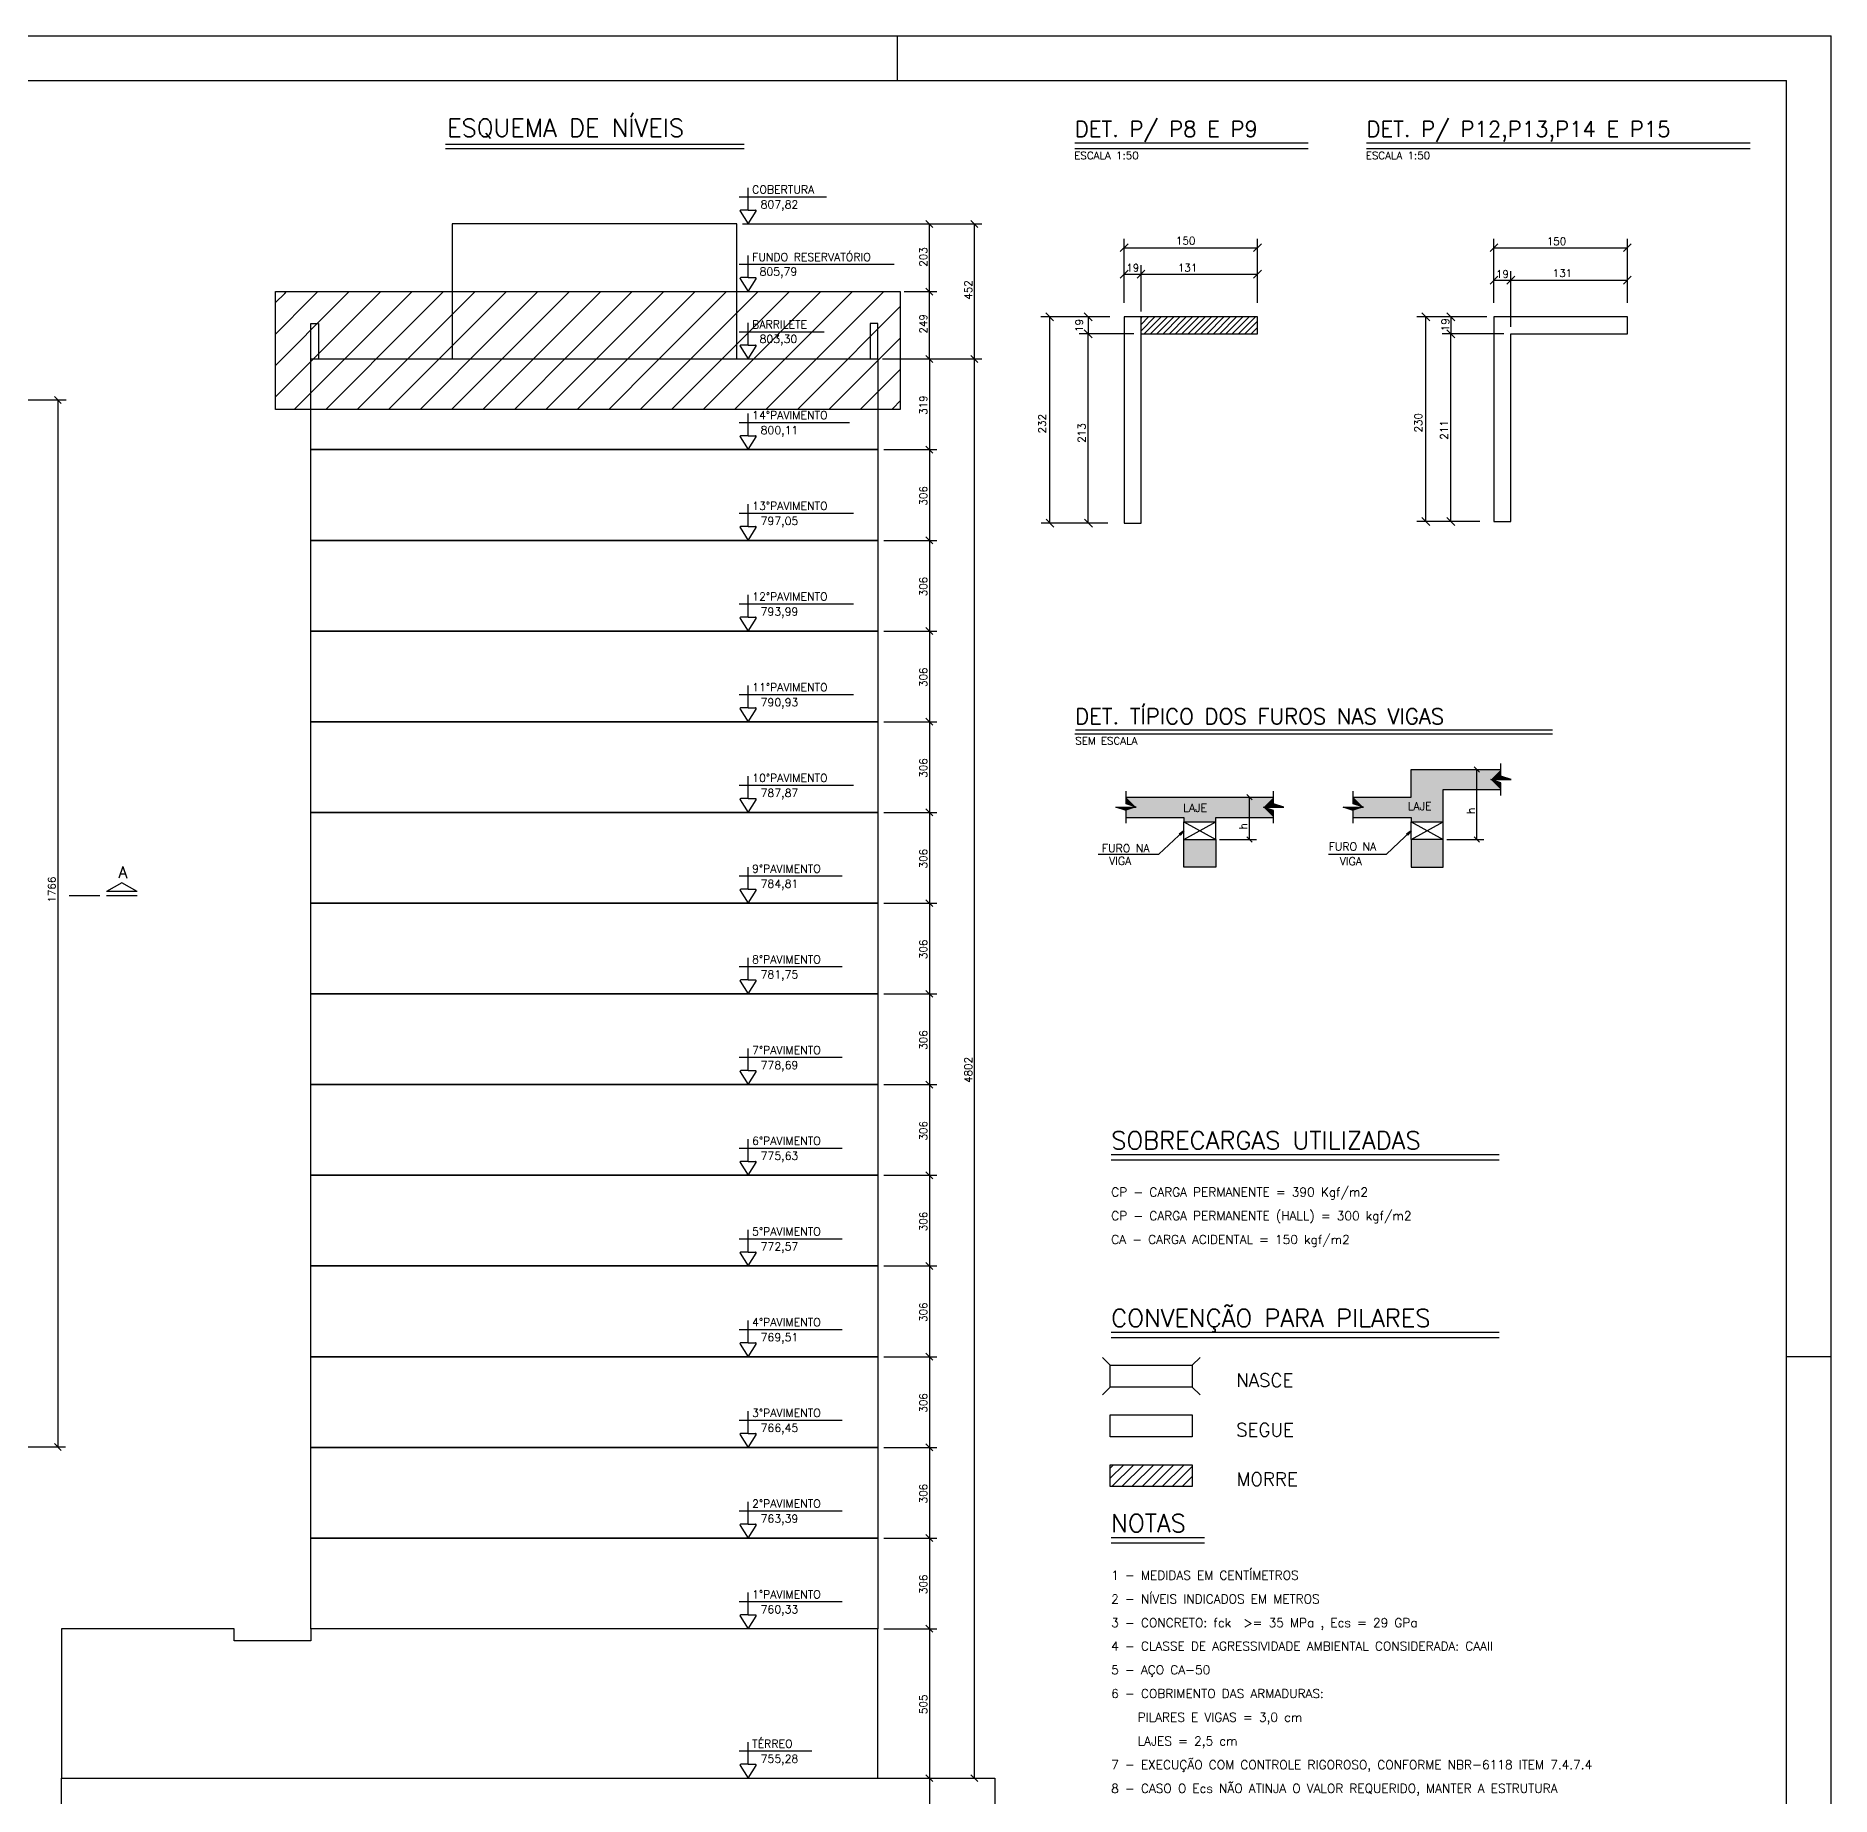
# Model space of a CAD drawing. Extents: x 26307 to 34197, y 0 to 4455.
# Drawn here: x 31169 to 34197, y 1486 to 4455 of the extents above; entities that cross this region are included whole.
import ezdxf

# ---------------------------------------------------------------- set-up
doc = ezdxf.new("R2010")
doc.units = 0
doc.header["$LTSCALE"] = 75
doc.header["$MEASUREMENT"] = 0
doc.layers.get('0').update_dxf_attribs({"color": 3, "linetype": 'CONTINUOUS'})
for name, color, linetype in [('1', 3, 'CONTINUOUS'), ('212', 3, 'CONTINUOUS'), ('216', 3, 'CONTINUOUS'), ('220', 5, 'CONTINUOUS'), ('221', 1, 'CONTINUOUS'), ('222', 6, 'CONTINUOUS'), ('226', 4, 'CONTINUOUS'), ('230', 3, 'CONTINUOUS'), ('231', 1, 'CONTINUOUS'), ('233', 6, 'CONTINUOUS'), ('249', 1, 'CONTINUOUS'), ('250', 1, 'CONTINUOUS'), ('253', 253, 'CONTINUOUS')]:
    doc.layers.add(name, color=color, linetype=linetype)
doc.styles.get("Standard").update_dxf_attribs({"font": 'ROMANS.SHX'})
doc.styles.add('TQS_LUCIDA_CONSOLE', font='romans.shx')

# ---------------------------------------------------------------- blocks, each defined once
blk = doc.blocks.new('_H6F20D0C977-023', base_point=(46784.003641, 10478.085971))
for p, q in [((51947.204142, 20626.389278), (51962.868006, 20642.053143)), ((51947.204142, 20573.35627), (52007.480675, 20633.632803)), ((51947.204142, 20520.323261), (52052.093344, 20625.212464)), ((51962.868006, 20642.053143), (51965.824455, 20645.009591)), ((52007.480675, 20633.632803), (52018.857463, 20645.009591)), ((52052.093344, 20625.212464), (52071.890472, 20645.009591)), ((52096.706013, 20616.792124), (52124.92348, 20645.009591)), ((52141.318682, 20608.371785), (52177.956489, 20645.009591)), ((52185.931351, 20599.951445), (52230.989497, 20645.009591)), ((52230.54402, 20591.531106), (52284.022506, 20645.009591)), ((52275.156689, 20583.110766), (52337.055515, 20645.009591)), ((52319.769359, 20574.690426), (52390.088523, 20645.009591)), ((52364.382028, 20566.270087), (52443.121532, 20645.009591)), ((52408.994697, 20557.849747), (52496.15454, 20645.009591)), ((52453.607366, 20549.429408), (52549.187549, 20645.009591)), ((52498.220035, 20541.009068), (52602.220558, 20645.009591)), ((52542.832704, 20532.588729), (52655.253566, 20645.009591)), ((52587.445373, 20524.168389), (52708.286575, 20645.009591)), ((52632.058042, 20515.74805), (52761.319583, 20645.009591)), ((52676.670711, 20507.32771), (52814.352592, 20645.009591)), ((52721.28338, 20498.907371), (52867.385601, 20645.009591)), ((52765.896049, 20490.487031), (52920.418609, 20645.009591)), ((52810.508718, 20482.066692), (52973.451618, 20645.009591)), ((51947.204142, 20467.290253), (52096.706013, 20616.792124)), ((51979.035627, 20446.088729), (52141.318682, 20608.371785)), ((52032.068635, 20446.088729), (52185.931351, 20599.951445)), ((52085.101644, 20446.088729), (52230.54402, 20591.531106)), ((52855.121387, 20473.646352), (53001.127272, 20619.652237)), ((52138.134652, 20446.088729), (52275.156689, 20583.110766)), ((52191.167661, 20446.088729), (52319.769359, 20574.690426)), ((52244.20067, 20446.088729), (52364.382028, 20566.270087)), ((52899.734056, 20465.226013), (53001.127272, 20566.619228)), ((52297.233678, 20446.088729), (52408.994697, 20557.849747)), ((52350.266687, 20446.088729), (52453.607366, 20549.429408)), ((52403.299695, 20446.088729), (52498.220035, 20541.009068)), ((52456.332704, 20446.088729), (52542.832704, 20532.588729)), ((52509.365712, 20446.088729), (52587.445373, 20524.168389)), ((52562.398721, 20446.088729), (52632.058042, 20515.74805)), ((52615.43173, 20446.088729), (52676.670711, 20507.32771)), ((52944.346725, 20456.805673), (53001.127272, 20513.58622)), ((52668.464738, 20446.088729), (52721.28338, 20498.907371)), ((52721.497747, 20446.088729), (52765.896049, 20490.487031)), ((52774.530755, 20446.088729), (52810.508718, 20482.066692)), ((52827.563764, 20446.088729), (52855.121387, 20473.646352)), ((52880.596773, 20446.088729), (52899.734056, 20465.226013)), ((52933.629781, 20446.088729), (52944.346725, 20456.805673)), ((52986.66279, 20446.088729), (52988.959394, 20448.385333)), ((52988.959394, 20448.385333), (53001.127272, 20460.553211))]:
    blk.add_line(p, q)
blk = doc.blocks.new('_H84B0124C53-001')
for p, q in [((6726.001526, 3957.678477), (6749.283726, 3980.960677)), ((6726.001526, 3968.285079), (6738.677124, 3980.960677)), ((6726.001526, 3978.891681), (6728.070522, 3980.960677)), ((6731.390328, 3952.460677), (6759.890328, 3980.960677)), ((6741.996929, 3952.460677), (6770.496929, 3980.960677)), ((6752.603531, 3952.460677), (6781.103531, 3980.960677)), ((6763.210133, 3952.460677), (6791.710133, 3980.960677)), ((6773.816734, 3952.460677), (6802.316734, 3980.960677)), ((6784.423336, 3952.460677), (6812.923336, 3980.960677)), ((6795.029938, 3952.460677), (6823.529938, 3980.960677)), ((6805.63654, 3952.460677), (6834.13654, 3980.960677)), ((6816.243141, 3952.460677), (6844.743141, 3980.960677)), ((6826.849743, 3952.460677), (6855.349743, 3980.960677)), ((6837.456345, 3952.460677), (6865.956345, 3980.960677)), ((6848.062946, 3952.460677), (6876.562946, 3980.960677)), ((6858.669548, 3952.460677), (6887.169548, 3980.960677)), ((6869.27615, 3952.460677), (6897.77615, 3980.960677)), ((6879.882752, 3952.460677), (6908.382752, 3980.960677)), ((6890.489353, 3952.460677), (6918.989353, 3980.960677)), ((6901.095955, 3952.460677), (6922.501526, 3973.866248)), ((6911.702557, 3952.460677), (6922.501526, 3963.259647)), ((6922.309158, 3952.460677), (6922.501526, 3952.653045))]:
    blk.add_line(p, q)
blk = doc.blocks.new('A', base_point=(129305.939387, 27730.462875))
for p, q in [((129305.939387, 27730.462875), (129357.900324, 27730.462875)), ((129368.980402, 27730.462875), (129420.94134, 27730.462875))]:
    blk.add_line(p, q)
at = {"layer": '226'}
for p, q in [((129305.939387, 27737.619125), (129331.919856, 27752.619125)), ((129305.939387, 27737.619125), (129357.900324, 27737.619125)), ((129331.919856, 27752.619125), (129357.900324, 27737.619125))]:
    blk.add_line(p, q, dxfattribs=at)
at = {"layer": '233', "style": 'TQS_LUCIDA_CONSOLE'}
blk.add_text('A', height=20, dxfattribs=at).set_placement((129322.425471, 27760.141953))

msp = doc.modelspace()

# ---------------------------------------------------------------- linework, layer by layer
for p, q in [((26307.4, 4455), (34197.4, 4455)), ((32622.4, 4380), (32622.4, 4455)), ((32622.4, 4380), (32622.4, 4455)), ((32622.4, 4380), (32622.4, 4455)), ((34197.4, 0), (34197.4, 4455)), ((34122.4, 2227.5), (34197.4, 2227.5))]:
    msp.add_line(p, q)
at = {"layer": '1'}
for p, q in [((33105.7, 3099.4), (33105.7, 3129.4)), ((33159.7, 3099.4), (33159.7, 3129.4)), ((33489.2, 3099.4), (33489.2, 3129.4)), ((33543.2, 3099.4), (33543.2, 3129.4))]:
    msp.add_line(p, q, dxfattribs=at)
at = {"layer": '216'}
for p, q in [((32670.6, 4143.6), (32682.2, 4131.9)), ((32746.4, 4143.6), (32758, 4131.9)), ((32998.2, 4091.1), (33011.5, 4104.4)), ((33223.2, 4091.1), (33236.5, 4104.4)), ((33622.1, 4091.1), (33635.4, 4104.4)), ((33847.1, 4091.1), (33860.4, 4104.4)), ((32998.2, 4046.3), (33011.5, 4059.6)), ((33026.7, 4046.3), (33040, 4059.6)), ((33223.2, 4046.3), (33236.5, 4059.6)), ((32670.6, 4029.6), (32682.2, 4017.9)), ((33622.1, 4036.5), (33635.4, 4049.8)), ((33650.6, 4036.5), (33663.9, 4049.8)), ((33847.1, 4036.5), (33860.4, 4049.8)), ((32872.8, 3987.6), (32886, 3974.3)), ((32937.6, 3987.6), (32950.8, 3974.3)), ((33507.1, 3987.6), (33520.4, 3974.3)), ((33549.5, 3987.6), (33562.7, 3974.3)), ((32937.6, 3959.1), (32950.8, 3945.8)), ((33549.5, 3959.1), (33562.7, 3945.8)), ((32670.6, 3916), (32682.2, 3904.3)), ((32746.4, 3916), (32758, 3904.3)), ((31200.6, 3846.7), (31212.3, 3835)), ((32670.6, 3763), (32682.2, 3751.3)), ((32873.3, 3639.6), (32886.6, 3626.3)), ((32938.1, 3639.6), (32951.4, 3626.3)), ((33507.1, 3642.6), (33520.4, 3629.3)), ((33549.5, 3642.6), (33562.7, 3629.3)), ((32670.6, 3610), (32682.2, 3598.3)), ((32670.6, 3457), (32682.2, 3445.3)), ((32670.6, 3304), (32682.2, 3292.3)), ((33604.2, 3213.2), (33595.4, 3222.1)), ((32670.6, 3151), (32682.2, 3139.3)), ((33220.8, 3166.4), (33211.9, 3175.3)), ((33220.8, 3094.9), (33211.9, 3103.8)), ((33604.2, 3094.9), (33595.4, 3103.8)), ((32670.6, 2998), (32682.2, 2986.3)), ((32670.6, 2845), (32682.2, 2833.3)), ((32670.6, 2692), (32682.2, 2680.3)), ((32670.6, 2539), (32682.2, 2527.3)), ((32670.6, 2386), (32682.2, 2374.3)), ((32670.6, 2233), (32682.2, 2221.3)), ((31200.6, 2080.7), (31212.3, 2069)), ((32670.6, 2080), (32682.2, 2068.3)), ((32670.6, 1927), (32682.2, 1915.3)), ((32670.6, 1774), (32682.2, 1762.3)), ((32670.6, 1522), (32682.2, 1510.3)), ((32746.4, 1522), (32758, 1510.3))]:
    msp.add_line(p, q, dxfattribs=at)
at = {"layer": '220'}
msp.add_line((33008.1, 3170.9), (33257, 3170.9), dxfattribs=at)
for points in [[(33391.5, 3170.9), (33489.2, 3170.9), (33489.2, 3217.7), (33640.5, 3217.7)], [(33391.5, 3136.8), (33489.2, 3136.8), (33489.2, 3129.4), (33543.2, 3129.4), (33543.2, 3183.6), (33640.5, 3183.6)], [(33008.1, 3136.8), (33105.7, 3136.8), (33105.7, 3129.4), (33159.7, 3129.4), (33159.7, 3136.8), (33257, 3136.8)], [(33105.7, 3099.4), (33159.7, 3099.4), (33159.7, 3052.8), (33105.7, 3052.8), (33105.7, 3099.4)], [(33489.2, 3099.4), (33489.2, 3052.8), (33543.2, 3052.8), (33543.2, 3099.4), (33489.2, 3099.4)]]:
    msp.add_lwpolyline(points, dxfattribs=at)
at = {"layer": '221'}
for p, q in [((32922, 4264.8), (33315.1, 4264.8)), ((33413.7, 4264.8), (34060.8, 4264.8)), ((33105.7, 3099.4), (33159.7, 3129.4)), ((33105.7, 3129.4), (33159.7, 3099.4)), ((33489.2, 3099.4), (33543.2, 3129.4)), ((33489.2, 3129.4), (33543.2, 3099.4)), ((32983.1, 2559), (33637.7, 2559)), ((32983.1, 2259.3), (33637.7, 2259.3)), ((32981.6, 2022.2), (33004.2, 2044.8)), ((32981.6, 2039.2), (32987.2, 2044.8)), ((32984.3, 2007.9), (33021.2, 2044.8)), ((33001.2, 2007.9), (33038.1, 2044.8)), ((33018.2, 2007.9), (33055.1, 2044.8)), ((33035.1, 2007.9), (33072, 2044.8)), ((33052.1, 2007.9), (33089, 2044.8)), ((33069.1, 2007.9), (33106, 2044.8)), ((33086, 2007.9), (33119.9, 2041.9)), ((33103, 2007.9), (33119.9, 2024.9)), ((32983.1, 1913.3), (33140.6, 1913.3))]:
    msp.add_line(p, q, dxfattribs=at)
for points in [[(33640.5, 3173.6), (33640.5, 3195), (33623.4, 3200.6), (33657.5, 3200.6), (33640.5, 3206.3), (33640.5, 3227.7)], [(33008.1, 3126.8), (33008.1, 3148.2), (32991.1, 3153.8), (33025.1, 3153.8), (33008.1, 3159.5), (33008.1, 3180.9)], [(33257, 3126.8), (33257, 3148.2), (33240, 3153.8), (33274.1, 3153.8), (33257, 3159.5), (33257, 3180.9)], [(33391.5, 3126.8), (33391.5, 3148.2), (33374.5, 3153.8), (33408.6, 3153.8), (33391.5, 3159.5), (33391.5, 3180.9)]]:
    msp.add_lwpolyline(points, dxfattribs=at)
at = {"layer": '222'}
for p, q in [((26494.9, 4380), (34122.4, 4380)), ((34122.4, 75), (34122.4, 4380)), ((31860.2, 4272.3), (32363.9, 4272.3)), ((32922, 4274.8), (33315.1, 4274.8)), ((33413.7, 4274.8), (34060.8, 4274.8)), ((33033.4, 3952.5), (33033.4, 3981)), ((32922.9, 3284.7), (33727.5, 3284.7)), ((32983.1, 2568), (33637.7, 2568)), ((32983.1, 2268.3), (33637.7, 2268.3)), ((32981.6, 2212.6), (32968.5, 2225.7)), ((32981.6, 2212.6), (33119.9, 2212.6)), ((32981.6, 2175.7), (32981.6, 2212.6)), ((33119.9, 2212.6), (33133, 2225.7)), ((33119.9, 2212.6), (33119.9, 2175.7)), ((32981.6, 2175.7), (32968.5, 2162.7)), ((33119.9, 2175.7), (32981.6, 2175.7)), ((33119.9, 2175.7), (33133, 2162.7)), ((32981.6, 2129.1), (33119.9, 2129.1)), ((32981.6, 2092.2), (32981.6, 2129.1)), ((33119.9, 2129.1), (33119.9, 2092.2)), ((33119.9, 2092.2), (32981.6, 2092.2)), ((32981.6, 2044.8), (33119.9, 2044.8)), ((32981.6, 2007.9), (32981.6, 2044.8)), ((33119.9, 2044.8), (33119.9, 2007.9)), ((33119.9, 2007.9), (32981.6, 2007.9)), ((32983.1, 1922.3), (33140.6, 1922.3))]:
    msp.add_line(p, q, dxfattribs=at)
for points in [[(33004.9, 3633), (33004.9, 3633), (33033.4, 3633), (33033.4, 3952.5), (33229.9, 3952.5), (33229.9, 3981), (33004.9, 3981), (33004.9, 3633)], [(33628.7, 3636), (33628.7, 3636), (33657.2, 3636), (33657.2, 3952.5), (33853.7, 3952.5), (33853.7, 3981), (33628.7, 3981), (33628.7, 3636)]]:
    msp.add_lwpolyline(points, dxfattribs=at)
at = {"layer": '230'}
for p, q in [((31871.4, 4023.8), (32351.4, 4023.8)), ((31633.2, 3910.1), (31633.2, 3970.1)), ((31633.2, 3970.1), (31646.2, 3970.1)), ((31646.2, 3970.1), (31646.2, 3910.1)), ((32589.7, 3970.1), (32576.7, 3970.1)), ((32576.7, 3970.1), (32576.7, 3910.1)), ((32589.7, 3910.1), (32589.7, 3970.1)), ((31633.2, 3910.1), (32589.7, 3910.1)), ((31633.2, 3757.1), (32589.7, 3757.1)), ((31633.2, 3604.1), (32589.7, 3604.1)), ((31633.2, 3451.1), (32589.7, 3451.1)), ((31633.2, 3298.1), (32589.7, 3298.1)), ((31633.2, 3145.1), (32589.7, 3145.1)), ((31633.2, 2992.1), (32589.7, 2992.1)), ((31633.2, 2839.1), (32589.7, 2839.1)), ((31633.2, 2686.1), (32589.7, 2686.1)), ((31633.2, 2533.1), (32589.7, 2533.1)), ((31633.2, 2380.1), (32589.7, 2380.1)), ((31633.2, 2227.1), (32589.7, 2227.1)), ((31633.2, 2074.1), (32589.7, 2074.1)), ((31633.2, 1921.1), (32589.7, 1921.1))]:
    msp.add_line(p, q, dxfattribs=at)
for points in [[(32351.4, 3910.1), (32351.4, 4137.8), (31871.4, 4137.8), (31871.4, 3910.1)], [(31633.2, 3910.1), (32589.7, 3910.1), (32589.7, 3757.1), (31633.2, 3757.1), (31633.2, 3910.1)], [(31633.2, 3757.1), (32589.7, 3757.1), (32589.7, 3604.1), (31633.2, 3604.1), (31633.2, 3757.1)], [(31633.2, 3604.1), (32589.7, 3604.1), (32589.7, 3451.1), (31633.2, 3451.1), (31633.2, 3604.1)], [(31633.2, 3451.1), (32589.7, 3451.1), (32589.7, 3298.1), (31633.2, 3298.1), (31633.2, 3451.1)], [(31633.2, 3298.1), (32589.7, 3298.1), (32589.7, 3145.1), (31633.2, 3145.1), (31633.2, 3298.1)], [(31633.2, 3145.1), (32589.7, 3145.1), (32589.7, 2992.1), (31633.2, 2992.1), (31633.2, 3145.1)], [(31633.2, 2992.1), (32589.7, 2992.1), (32589.7, 2839.1), (31633.2, 2839.1), (31633.2, 2992.1)], [(31633.2, 2839.1), (32589.7, 2839.1), (32589.7, 2686.1), (31633.2, 2686.1), (31633.2, 2839.1)], [(31633.2, 2686.1), (32589.7, 2686.1), (32589.7, 2533.1), (31633.2, 2533.1), (31633.2, 2686.1)], [(31633.2, 2533.1), (32589.7, 2533.1), (32589.7, 2380.1), (31633.2, 2380.1), (31633.2, 2533.1)], [(31633.2, 2380.1), (32589.7, 2380.1), (32589.7, 2227.1), (31633.2, 2227.1), (31633.2, 2380.1)], [(31633.2, 2227.1), (32589.7, 2227.1), (32589.7, 2074.1), (31633.2, 2074.1), (31633.2, 2227.1)], [(31633.2, 2074.1), (32589.7, 2074.1), (32589.7, 1921.1), (31633.2, 1921.1), (31633.2, 2074.1)], [(31633.2, 1921.1), (32589.7, 1921.1), (32589.7, 1768.1), (31633.2, 1768.1), (31633.2, 1921.1)], [(31633.2, 1748.1), (31503.6, 1748.1), (31503.6, 1768.1), (31212.6, 1768.1), (31212.6, 1516.1)], [(32589.7, 1516.1), (32589.7, 1768.1), (31633.2, 1768.1), (31633.2, 1748.1)], [(31212.6, 1516.1), (32787.1, 1516.1), (32787.1, 1183.1), (31212.6, 1183.1), (31212.6, 1516.1)]]:
    msp.add_lwpolyline(points, dxfattribs=at)
at = {"layer": '231'}
for p, q in [((32355.7, 4183.8), (32501.8, 4183.8)), ((32355.7, 4183.8), (32502.8, 4183.8)), ((32370.7, 4161.3), (32370.7, 4198.8)), ((32357.2, 4159.2), (32370.7, 4137.8)), ((32370.7, 4161.3), (32358.3, 4161.3)), ((32370.7, 4161.3), (32383.1, 4161.3)), ((32370.7, 4137.8), (32384.3, 4159.2)), ((32355.7, 4069.8), (32617.3, 4069.8)), ((32370.7, 4047.3), (32370.7, 4084.8)), ((32357.2, 4045.2), (32370.7, 4023.8)), ((32370.7, 4047.3), (32358.3, 4047.3)), ((32370.7, 4047.3), (32383.1, 4047.3)), ((32370.7, 4023.8), (32384.3, 4045.2)), ((32370.7, 3933.6), (32370.7, 3971.1)), ((32355.7, 3956.1), (32498.9, 3956.1)), ((32357.2, 3931.5), (32370.7, 3910.1)), ((32370.7, 3933.6), (32358.3, 3933.6)), ((32370.7, 3933.6), (32383.1, 3933.6)), ((32370.7, 3910.1), (32384.3, 3931.5)), ((32370.7, 3780.6), (32370.7, 3818.1)), ((32355.7, 3803.1), (32541.6, 3803.1)), ((32357.2, 3778.5), (32370.7, 3757.1)), ((32370.7, 3780.6), (32358.3, 3780.6)), ((32370.7, 3780.6), (32383.1, 3780.6)), ((32370.7, 3757.1), (32384.3, 3778.5)), ((32370.7, 3627.6), (32370.7, 3665.1)), ((32355.7, 3650.1), (32548.2, 3650.1)), ((32357.2, 3625.5), (32370.7, 3604.1)), ((32370.7, 3627.6), (32358.3, 3627.6)), ((32370.7, 3627.6), (32383.1, 3627.6)), ((32370.7, 3604.1), (32384.3, 3625.5)), ((32355.7, 3497.1), (32548.2, 3497.1)), ((32370.7, 3474.6), (32370.7, 3512.1)), ((32357.2, 3472.5), (32370.7, 3451.1)), ((32370.7, 3474.6), (32358.3, 3474.6)), ((32370.7, 3474.6), (32383.1, 3474.6)), ((32370.7, 3451.1), (32384.3, 3472.5)), ((32355.7, 3344.1), (32548.2, 3344.1)), ((32370.7, 3321.6), (32370.7, 3359.1)), ((32357.2, 3319.5), (32370.7, 3298.1)), ((32370.7, 3321.6), (32358.3, 3321.6)), ((32370.7, 3321.6), (32383.1, 3321.6)), ((32370.7, 3298.1), (32384.3, 3319.5)), ((32922, 3277.9), (33727.5, 3277.9)), ((32355.7, 3191.1), (32548.2, 3191.1)), ((32370.7, 3168.6), (32370.7, 3206.1)), ((32357.2, 3166.5), (32370.7, 3145.1)), ((32370.7, 3168.6), (32358.3, 3168.6)), ((32370.7, 3168.6), (32383.1, 3168.6)), ((32370.7, 3145.1), (32384.3, 3166.5)), ((32355.7, 3038.1), (32529.2, 3038.1)), ((32370.7, 3015.6), (32370.7, 3053.1)), ((32357.2, 3013.5), (32370.7, 2992.1)), ((32370.7, 3015.6), (32358.3, 3015.6)), ((32370.7, 3015.6), (32383.1, 3015.6)), ((32370.7, 2992.1), (32384.3, 3013.5)), ((32355.7, 2885.1), (32529.2, 2885.1)), ((32370.7, 2862.6), (32370.7, 2900.1)), ((32357.2, 2860.5), (32370.7, 2839.1)), ((32370.7, 2862.6), (32358.3, 2862.6)), ((32370.7, 2862.6), (32383.1, 2862.6)), ((32370.7, 2839.1), (32384.3, 2860.5)), ((32355.7, 2732.1), (32529.2, 2732.1)), ((32370.7, 2709.6), (32370.7, 2747.1)), ((32357.2, 2707.5), (32370.7, 2686.1)), ((32370.7, 2709.6), (32358.3, 2709.6)), ((32370.7, 2709.6), (32383.1, 2709.6)), ((32370.7, 2686.1), (32384.3, 2707.5)), ((32355.7, 2579.1), (32529.2, 2579.1)), ((32370.7, 2556.6), (32370.7, 2594.1)), ((32357.2, 2554.5), (32370.7, 2533.1)), ((32370.7, 2556.6), (32358.3, 2556.6)), ((32370.7, 2556.6), (32383.1, 2556.6)), ((32370.7, 2533.1), (32384.3, 2554.5)), ((32355.7, 2426.1), (32529.2, 2426.1)), ((32370.7, 2403.6), (32370.7, 2441.1)), ((32357.2, 2401.5), (32370.7, 2380.1)), ((32370.7, 2403.6), (32358.3, 2403.6)), ((32370.7, 2403.6), (32383.1, 2403.6)), ((32370.7, 2380.1), (32384.3, 2401.5)), ((32355.7, 2273.1), (32529.2, 2273.1)), ((32370.7, 2250.6), (32370.7, 2288.1)), ((32357.2, 2248.5), (32370.7, 2227.1)), ((32370.7, 2250.6), (32358.3, 2250.6)), ((32370.7, 2250.6), (32383.1, 2250.6)), ((32370.7, 2227.1), (32384.3, 2248.5)), ((32355.7, 2120.1), (32529.2, 2120.1)), ((32370.7, 2097.6), (32370.7, 2135.1)), ((32357.2, 2095.5), (32370.7, 2074.1)), ((32370.7, 2097.6), (32358.3, 2097.6)), ((32370.7, 2097.6), (32383.1, 2097.6)), ((32370.7, 2074.1), (32384.3, 2095.5)), ((32370.7, 1944.6), (32370.7, 1982.1)), ((32355.7, 1967.1), (32529.2, 1967.1)), ((32357.2, 1942.5), (32370.7, 1921.1)), ((32370.7, 1944.6), (32358.3, 1944.6)), ((32370.7, 1944.6), (32383.1, 1944.6)), ((32370.7, 1921.1), (32384.3, 1942.5)), ((32370.7, 1791.6), (32370.7, 1829.1)), ((32355.7, 1814.1), (32529.2, 1814.1)), ((32357.2, 1789.5), (32370.7, 1768.1)), ((32370.7, 1791.6), (32358.3, 1791.6)), ((32370.7, 1791.6), (32383.1, 1791.6)), ((32370.7, 1768.1), (32384.3, 1789.5)), ((32370.7, 1539.6), (32370.7, 1577.1)), ((32355.7, 1562.1), (32477.9, 1562.1)), ((32357.2, 1537.5), (32370.7, 1516.1)), ((32370.7, 1539.6), (32358.3, 1539.6)), ((32370.7, 1539.6), (32383.1, 1539.6)), ((32370.7, 1516.1), (32384.3, 1537.5))]:
    msp.add_line(p, q, dxfattribs=at)
msp.add_lwpolyline([(32627.4, 3824.8), (31573.4, 3824.8), (31573.4, 4023.8), (32627.4, 4023.8), (32627.4, 3824.8)], dxfattribs=at)
for centre, start, end in [((32358.3, 4159.9), 90, 212.377), ((32383.1, 4159.9), 327.6277, 90), ((32358.3, 4045.9), 90, 212.377), ((32383.1, 4045.9), 327.6277, 90), ((32358.3, 3932.2), 90, 212.377), ((32383.1, 3932.2), 327.6277, 90), ((32358.3, 3779.2), 90, 212.377), ((32383.1, 3779.2), 327.6277, 90), ((32358.3, 3626.2), 90, 212.377), ((32383.1, 3626.2), 327.6277, 90), ((32358.3, 3473.2), 90, 212.377), ((32383.1, 3473.2), 327.6277, 90), ((32358.3, 3320.2), 90, 212.377), ((32383.1, 3320.2), 327.6277, 90), ((32358.3, 3167.2), 90, 212.377), ((32383.1, 3167.2), 327.6277, 90), ((32358.3, 3014.2), 90, 212.377), ((32383.1, 3014.2), 327.6277, 90), ((32358.3, 2861.2), 90, 212.377), ((32383.1, 2861.2), 327.6277, 90), ((32358.3, 2708.2), 90, 212.377), ((32383.1, 2708.2), 327.6277, 90), ((32358.3, 2555.2), 90, 212.377), ((32383.1, 2555.2), 327.6277, 90), ((32358.3, 2402.2), 90, 212.377), ((32383.1, 2402.2), 327.6277, 90), ((32358.3, 2249.2), 90, 212.377), ((32383.1, 2249.2), 327.6277, 90), ((32358.3, 2096.2), 90, 212.377), ((32383.1, 2096.2), 327.6277, 90), ((32358.3, 1943.2), 90, 212.377), ((32383.1, 1943.2), 327.6277, 90), ((32358.3, 1790.2), 90, 212.377), ((32383.1, 1790.2), 327.6277, 90), ((32358.3, 1538.2), 90, 212.377), ((32383.1, 1538.2), 327.6277, 90)]:
    msp.add_arc(centre, 1.36, start, end, dxfattribs=at)
at = {"layer": '249'}
for points in [[(32961.2, 3074.6), (33063.7, 3074.6), (33105.7, 3114.4), (33099.4, 3106.6), (33105.7, 3114.4), (33097.6, 3108.5)], [(33349.9, 3074.6), (33447.2, 3074.6), (33489.2, 3114.4), (33482.9, 3106.6), (33489.2, 3114.4), (33481.1, 3108.5)]]:
    msp.add_lwpolyline(points, dxfattribs=at)
at = {"layer": '250'}
for p, q in [((31860.2, 4264.8), (32363.9, 4264.8)), ((32361.2, 4137.8), (32764.9, 4137.8)), ((32676.4, 4023.8), (32676.4, 4137.8)), ((32752.2, 4137.8), (32752.2, 3910.1)), ((33004.9, 4005), (33004.9, 4112.7)), ((33004.9, 4097.7), (33229.9, 4097.7)), ((33229.9, 4005), (33229.9, 4112.7)), ((33628.7, 4005), (33628.7, 4112.7)), ((33628.7, 4097.7), (33853.7, 4097.7)), ((33853.7, 4005), (33853.7, 4112.7)), ((33033.4, 3990), (33033.4, 4068)), ((33657.2, 3964.5), (33657.2, 4058.1)), ((33004.9, 4053), (33033.4, 4053)), ((33033.4, 4053), (33229.9, 4053)), ((33628.7, 4043.1), (33657.2, 4043.1)), ((33657.2, 4043.1), (33853.7, 4043.1)), ((32633.8, 4023.8), (32689.1, 4023.8)), ((32633.8, 4023.8), (32689.1, 4023.8)), ((32676.4, 3910.1), (32676.4, 4023.8)), ((32980.9, 3981), (32864.4, 3981)), ((32879.4, 3633), (32879.4, 3981)), ((32944.2, 3981), (32944.2, 3952.5)), ((33616.7, 3981), (33498.8, 3981)), ((33513.8, 3636), (33513.8, 3981)), ((33556.1, 3981), (33556.1, 3952.5)), ((33021.4, 3952.5), (32929.2, 3952.5)), ((32944.2, 3633), (32944.2, 3952.5)), ((33645.2, 3952.5), (33541.1, 3952.5)), ((33556.1, 3636), (33556.1, 3952.5)), ((32597.4, 3910.1), (32764.9, 3910.1)), ((32676.4, 3910.1), (32676.4, 3757.1)), ((32752.2, 3910.1), (32752.2, 1516.1)), ((31083.2, 3840.9), (31220.2, 3840.9)), ((31206.5, 3840.9), (31206.5, 2074.9)), ((32599.4, 3757.1), (32689.1, 3757.1)), ((32676.4, 3757.1), (32676.4, 3604.1)), ((33604.7, 3636), (33498.8, 3636)), ((32599.4, 3604.1), (32689.1, 3604.1)), ((32676.4, 3604.1), (32676.4, 3451.1)), ((32977.4, 3633), (32865, 3633)), ((32599.4, 3451.1), (32689.1, 3451.1)), ((32676.4, 3451.1), (32676.4, 3298.1)), ((32599.4, 3298.1), (32689.1, 3298.1)), ((32676.4, 3298.1), (32676.4, 3145.1)), ((33599.8, 3099.4), (33599.8, 3217.7)), ((33216.4, 3099.4), (33216.4, 3170.9)), ((32599.4, 3145.1), (32689.1, 3145.1)), ((32676.4, 3145.1), (32676.4, 2992.1)), ((33165.7, 3099.4), (33228.3, 3099.4)), ((33549.2, 3099.4), (33611.7, 3099.4)), ((32599.4, 2992.1), (32689.1, 2992.1)), ((32676.4, 2992.1), (32676.4, 2839.1)), ((32599.4, 2839.1), (32689.1, 2839.1)), ((32676.4, 2839.1), (32676.4, 2686.1)), ((32599.4, 2686.1), (32689.1, 2686.1)), ((32676.4, 2686.1), (32676.4, 2533.1)), ((32599.4, 2533.1), (32689.1, 2533.1)), ((32676.4, 2533.1), (32676.4, 2380.1)), ((32599.4, 2380.1), (32689.1, 2380.1)), ((32676.4, 2380.1), (32676.4, 2227.1)), ((32599.4, 2227.1), (32689.1, 2227.1)), ((32676.4, 2227.1), (32676.4, 2074.1)), ((31083.3, 2074.9), (31219.2, 2074.9)), ((32599.4, 2074.1), (32689.1, 2074.1)), ((32676.4, 2074.1), (32676.4, 1921.1)), ((32599.4, 1921.1), (32689.1, 1921.1)), ((32676.4, 1921.1), (32676.4, 1768.1)), ((32599.4, 1768.1), (32689.1, 1768.1)), ((32676.4, 1768.1), (32676.4, 1516.1)), ((32676.4, 1516.1), (32676.4, 1336.1))]:
    msp.add_line(p, q, dxfattribs=at)
at = {"layer": '253'}
for points in [[(33640.5, 3217.7), (33489.2, 3170.9), (33543.2, 3183.6)], [(33640.5, 3217.7), (33489.2, 3217.7), (33489.2, 3170.9)], [(33623.4, 3200.6), (33640.5, 3217.7), (33543.2, 3183.6)], [(33640.5, 3206.3), (33640.5, 3217.7), (33623.4, 3200.6)], [(33543.2, 3183.6), (33489.2, 3170.9), (33543.2, 3129.4)], [(33543.2, 3183.6), (33640.5, 3183.6), (33623.4, 3200.6)], [(33657.5, 3200.6), (33640.5, 3206.3), (33623.4, 3200.6)], [(33640.5, 3183.6), (33640.5, 3195), (33623.4, 3200.6)], [(32991.1, 3153.8), (33008.1, 3148.2), (33025.1, 3153.8)], [(33008.1, 3159.5), (33025.1, 3153.8), (33008.1, 3170.9)], [(33025.1, 3153.8), (33257, 3170.9), (33008.1, 3170.9)], [(33008.1, 3148.2), (33105.7, 3136.8), (33025.1, 3153.8)], [(33025.1, 3153.8), (33105.7, 3136.8), (33257, 3170.9)], [(33105.7, 3136.8), (33159.7, 3136.8), (33257, 3170.9)], [(33257, 3170.9), (33159.7, 3136.8), (33240, 3153.8)], [(33159.7, 3136.8), (33257, 3136.8), (33240, 3153.8)], [(33257, 3159.5), (33257, 3170.9), (33240, 3153.8)], [(33274.1, 3153.8), (33257, 3159.5), (33240, 3153.8)], [(33240, 3153.8), (33257, 3136.8), (33257, 3148.2)], [(33408.6, 3153.8), (33374.5, 3153.8), (33391.5, 3148.2)], [(33408.6, 3153.8), (33489.2, 3170.9), (33391.5, 3170.9)], [(33408.6, 3153.8), (33391.5, 3170.9), (33391.5, 3159.5)], [(33408.6, 3153.8), (33391.5, 3148.2), (33489.2, 3136.8)], [(33408.6, 3153.8), (33489.2, 3136.8), (33489.2, 3170.9)], [(33489.2, 3170.9), (33489.2, 3136.8), (33543.2, 3129.4)], [(33008.1, 3148.2), (33008.1, 3136.8), (33105.7, 3136.8)], [(33105.7, 3129.4), (33159.7, 3129.4), (33105.7, 3136.8)], [(33159.7, 3129.4), (33159.7, 3136.8), (33105.7, 3136.8)], [(33391.5, 3148.2), (33391.5, 3136.8), (33489.2, 3136.8)], [(33543.2, 3129.4), (33489.2, 3136.8), (33489.2, 3129.4)], [(33105.7, 3099.4), (33105.7, 3052.8), (33159.7, 3052.8)], [(33105.7, 3099.4), (33159.7, 3052.8), (33159.7, 3099.4)], [(33105.7, 3099.4), (33159.7, 3099.4), (33105.7, 3099.4)], [(33489.2, 3099.4), (33489.2, 3052.8), (33543.2, 3052.8)], [(33489.2, 3099.4), (33543.2, 3052.8), (33543.2, 3099.4)], [(33489.2, 3099.4), (33543.2, 3099.4), (33489.2, 3099.4)]]:
    msp.add_solid(points, dxfattribs=at)

# ---------------------------------------------------------------- block references
at = {"xscale": -1}
msp.add_blockref('A', (31340.3, 3004.4), dxfattribs=at)
at = {"layer": '221'}
msp.add_blockref('_H84B0124C53-001', (26307.4, 0), dxfattribs=at)
at = {"layer": '249'}
msp.add_blockref('_H6F20D0C977-023', (26410.2, -6143.2), dxfattribs=at)

# ---------------------------------------------------------------- texts
for s, height, p in [('COBERTURA', 13.5, (32377.5, 4189.1)), ('807,82', 13.5, (32391.8, 4163.9)), ('FUNDO RESERVATÓRIO', 13.5, (32377.5, 4075.1)), ('805,79', 13.5, (32390, 4050.7)), ('BARRILETE', 13.5, (32377.5, 3961.5)), ('803,30', 13.5, (32390, 3937)), ('14%%dPAVIMENTO', 13.5, (32377.5, 3808.5)), ('800,11', 13.5, (32391.8, 3783.2)), ('13%%dPAVIMENTO', 13.5, (32377.5, 3655.5)), ('797,05', 13.5, (32391.8, 3630.2)), ('12%%dPAVIMENTO', 13.5, (32377.5, 3502.5)), ('793,99', 13.5, (32391.8, 3477.2)), ('11%%dPAVIMENTO', 13.5, (32377.5, 3349.5)), ('790,93', 13.5, (32391.8, 3324.2)), ('10%%dPAVIMENTO', 13.5, (32377.5, 3196.5)), ('787,87', 13.5, (32391.8, 3171.2)), ('9%%dPAVIMENTO', 13.5, (32377.5, 3043.5)), ('784,81', 13.5, (32391.8, 3018.2)), ('8%%dPAVIMENTO', 13.5, (32377.5, 2890.5)), ('781,75', 13.5, (32391.8, 2865.2)), ('7%%dPAVIMENTO', 13.5, (32377.5, 2737.5)), ('778,69', 13.5, (32391.8, 2712.2)), ('6%%dPAVIMENTO', 13.5, (32377.5, 2584.5)), ('775,63', 13.5, (32391.8, 2559.2)), ('CP - CARGA PERMANENTE = 390 Kgf/m2 ', 15, (32983.1, 2497.3)), ('CP - CARGA PERMANENTE (HALL) = 300 kgf/m2', 15, (32983.1, 2457.3)), ('5%%dPAVIMENTO', 13.5, (32377.5, 2431.5)), ('CA - CARGA ACIDENTAL = 150 kgf/m2', 15, (32983.1, 2417.3)), ('772,57', 13.5, (32391.8, 2406.2)), ('4%%dPAVIMENTO', 13.5, (32377.5, 2278.5)), ('769,51', 13.5, (32391.8, 2253.2)), ('3%%dPAVIMENTO', 13.5, (32377.5, 2125.5)), ('766,45', 13.5, (32391.8, 2100.2)), ('2%%dPAVIMENTO', 13.5, (32377.5, 1972.5)), ('763,39', 13.5, (32391.8, 1947.2)), ('1 - MEDIDAS EM CENTÍMETROS', 15, (32983.1, 1850.9)), ('1%%dPAVIMENTO', 13.5, (32377.5, 1819.5)), ('2 - NÍVEIS INDICADOS EM METROS', 15, (32983.1, 1810.9)), ('760,33', 13.5, (32391.8, 1794.2)), ('3 - CONCRETO: fck  >= 35 MPa , Ecs = 29 GPa', 15, (32983.1, 1770.9)), ('4 - CLASSE DE AGRESSIVIDADE AMBIENTAL CONSIDERADA: CAAII', 15, (32983.1, 1731.4)), ('5 - AÇO CA-50', 15, (32983.1, 1691.4)), ('6 - COBRIMENTO DAS ARMADURAS:', 15, (32983.1, 1651.4)), ('    PILARES E VIGAS = 3,0 cm', 15, (32983.1, 1611.4)), ('TÉRREO', 13.5, (32377.5, 1567.5)), ('    LAJES = 2,5 cm', 15, (32983.1, 1571.4)), ('755,28', 13.5, (32391.8, 1542.2)), ('7 - EXECUÇÃO COM CONTROLE RIGOROSO, CONFORME NBR-6118 ITEM 7.4.7.4', 15, (32983.1, 1531.4)), ('8 - CASO O Ecs NÃO ATINJA O VALOR REQUERIDO, MANTER A ESTRUTURA', 15, (32983.1, 1491.4))]:
    msp.add_text(s, height=height).set_placement(p)
at = {"layer": '212'}
for p in [(32920.7, 4246.8), (33412.4, 4246.8)]:
    msp.add_text('ESCALA 1:50', height=12.75, dxfattribs=at).set_placement(p)
at = {"layer": '216'}
for s, p in [('203', (32672.6, 4065.7)), ('452', (32748.4, 4010)), ('249', (32672.6, 3952.9)), ('19', (32935.5, 3955.6)), ('19', (33553.1, 3956.8)), ('319', (32672.6, 3815.8)), ('232', (32873, 3784.5)), ('230', (33507.5, 3786)), ('213', (32939.7, 3768.7)), ('211', (33551, 3773.9)), ('306', (32672.6, 3662.8)), ('306', (32672.6, 3509.8)), ('306', (32672.6, 3356.8)), ('306', (32672.6, 3203.8)), ('306', (32672.6, 3050.8)), ('1766', (31202.7, 2993.1)), ('306', (32672.6, 2897.8)), ('306', (32672.6, 2744.8)), ('4802', (32748.4, 2688.9)), ('306', (32672.6, 2591.8)), ('306', (32672.6, 2438.8)), ('306', (32672.6, 2285.8)), ('306', (32672.6, 2132.8)), ('306', (32672.6, 1979.8)), ('306', (32672.6, 1826.8)), ('505', (32672.6, 1624.3))]:
    msp.add_text(s, height=12.75, rotation=90, dxfattribs=at).set_placement(p)
for s, height, p in [('150', 12.75, (33092.4, 4103.2)), ('150', 12.75, (33717.8, 4102.2)), ('19', 12.75, (33008.6, 4057.5)), ('131', 12.75, (33095.6, 4057.5)), ('19', 12.75, (33632, 4046.9)), ('131', 12.75, (33727.8, 4048.4)), ('SEM ESCALA', 12.75, (32922.5, 3259.5)), ('LAJE', 13.5, (33104.4, 3146.1)), ('LAJE', 13.5, (33483.1, 3149.1)), ('FURO NA', 13.5, (32967.4, 3077.9)), ('FURO NA', 13.5, (33349.9, 3080.8)), ('VIGA', 13.5, (32979.4, 3056.7)), ('VIGA', 13.5, (33368.5, 3056.1))]:
    msp.add_text(s, height=height, dxfattribs=at).set_placement(p)
at = {"layer": '220'}
for p in [(33596.7, 3142.4), (33212.4, 3116.3)]:
    msp.add_text('h', height=13.5, rotation=90, dxfattribs=at).set_placement(p)
at = {"layer": '222'}
for s, height, p in [('ESQUEMA DE NÍVEIS', 30, (31862.9, 4285)), ('DET. P/ P8 E P9', 26.25, (32922, 4284.8)), ('DET. P/ P12,P13,P14 E P15', 26.25, (33413.7, 4284.8)), ('DET. TÍPICO DOS FUROS NAS VIGAS', 26.25, (32922.5, 3294.1)), ('SOBRECARGAS UTILIZADAS ', 30, (32983.1, 2577)), ('CONVENÇÃO PARA PILARES', 30, (32983.1, 2277.3)), ('NASCE', 22.5, (33193.8, 2176.1)), ('SEGUE', 22.5, (33193.8, 2092.6)), ('MORRE', 22.5, (33194.8, 2009.3)), ('NOTAS', 30, (32983.1, 1931.3))]:
    msp.add_text(s, height=height, dxfattribs=at).set_placement(p)

doc.saveas('drawing.dxf')
